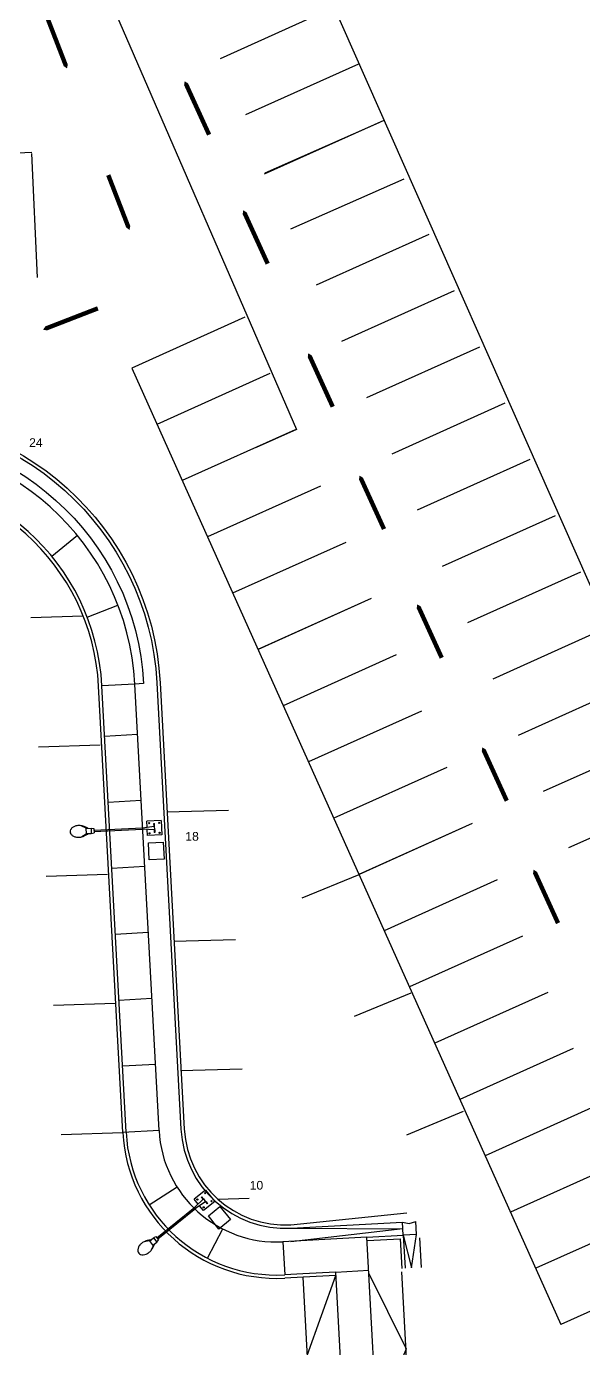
# Model space of a CAD drawing. Header units: millimetres. Extents: x 793 to 3159, y 750 to 2095.
# Drawn here: x 1069.8 to 1095.1, y 1280.7 to 1340.8 of the extents above; entities that cross this region are included whole.
import ezdxf

# ---------------------------------------------------------------- set-up
doc = ezdxf.new("R2010")
doc.units = ezdxf.units.MM
doc.linetypes.add('CONTINUA', pattern=[0])
for name, color, linetype in [('A-CUNETAS', 3, 'Continuous'), ('A-GUARNICIONES', 1, 'Continuous'), ('A-MUROS', 4, 'Continuous'), ('A-PISOS-HATCH', 8, 'Continuous'), ('ESTACIONAMIENTO', 8, 'Continuous'), ('XR', 1, 'Continuous')]:
    doc.layers.add(name, color=color, linetype=linetype)
doc.styles.get("Standard").update_dxf_attribs({"font": 'arial.ttf'})

# ---------------------------------------------------------------- blocks, each defined once
blk = doc.blocks.new('lampara individual')
at = {"color": 3, "linetype": 'CONTINUA'}
for p, q in [((508438.69, 3227004.882, -26.736), (508438.733, 3227004.223, -26.736)), ((508438.031, 3227004.84, -26.736), (508438.073, 3227004.18, -26.736)), ((508438.301, 3227004.537, -26.736), (508438.178, 3227004.529, -26.736)), ((508438.179, 3227004.507, -26.736), (508438.178, 3227004.529, -26.736)), ((508438.302, 3227004.515, -26.736), (508438.179, 3227004.507, -26.736)), ((508438.302, 3227004.526, -26.736), (508438.462, 3227004.536, -26.736)), ((508438.383, 3227003.993, -26.736), (508438.302, 3227004.526, -26.736)), ((508438.462, 3227004.536, -26.736), (508438.449, 3227003.997, -26.736)), ((508438.461, 3227004.547, -26.736), (508438.584, 3227004.555, -26.736)), ((508438.462, 3227004.525, -26.736), (508438.585, 3227004.533, -26.736)), ((508438.584, 3227004.555, -26.736), (508438.585, 3227004.533, -26.736)), ((508438.352, 3227004.198, -26.736), (508438.073, 3227004.18, -26.736)), ((508438.526, 3227001.785, -26.736), (508438.383, 3227003.993, -26.736)), ((508438.592, 3227001.789, -26.736), (508438.449, 3227003.997, -26.736)), ((508438.733, 3227004.223, -26.736), (508438.454, 3227004.205, -26.736)), ((508438.342, 3227001.214, -26.736), (508438.435, 3227001.421, -26.736)), ((508438.431, 3227001.487, -26.736), (508438.363, 3227001.298, -26.736)), ((508438.431, 3227001.487, -26.736), (508438.461, 3227001.489, -26.736)), ((508438.435, 3227001.421, -26.736), (508438.431, 3227001.487, -26.736)), ((508438.435, 3227001.421, -26.736), (508438.729, 3227001.44, -26.736)), ((508438.45, 3227001.654, -26.736), (508438.464, 3227001.781, -26.736)), ((508438.45, 3227001.654, -26.736), (508438.684, 3227001.669, -26.736)), ((508438.465, 3227001.423, -26.736), (508438.45, 3227001.654, -26.736)), ((508438.464, 3227001.781, -26.736), (508438.654, 3227001.794, -26.736)), ((508438.684, 3227001.669, -26.736), (508438.654, 3227001.794, -26.736)), ((508438.699, 3227001.439, -26.736), (508438.684, 3227001.669, -26.736)), ((508438.695, 3227001.504, -26.736), (508438.725, 3227001.506, -26.736)), ((508438.729, 3227001.44, -26.736), (508438.725, 3227001.506, -26.736)), ((508438.725, 3227001.506, -26.736), (508438.816, 3227001.327, -26.736)), ((508438.729, 3227001.44, -26.736), (508438.848, 3227001.247, -26.736))]:
    blk.add_line(p, q, dxfattribs=at)
at = {"color": 3, "linetype": 'CONTINUA', "elevation": -26.736}
for points in [[(508438.363, 3227001.298, 0.033777), (508438.348, 3227001.243, 0.068356), (508438.336, 3227001.085, 0.068356), (508438.368, 3227000.929, 0.080525), (508438.432, 3227000.811, 0.107063), (508438.531, 3227000.728, 0.138314), (508438.629, 3227000.707, 0.138314)], [(508438.629, 3227000.707, 0.138314), (508438.723, 3227000.74, 0.107063), (508438.81, 3227000.835, 0.080525), (508438.859, 3227000.961, 0.068356), (508438.87, 3227001.119, 0.068356), (508438.838, 3227001.275, 0.033777), (508438.816, 3227001.327, 0.107063)]]:
    blk.add_lwpolyline(points, format="xyb", dxfattribs=at)
at = {"color": 3, "linetype": 'CONTINUA'}
for centre in [(508438.139, 3227004.745, -26.736), (508438.168, 3227004.288, -26.736), (508438.595, 3227004.774, -26.736), (508438.625, 3227004.318, -26.736)]:
    blk.add_circle(centre, 0.0263, dxfattribs=at)
at = {"layer": 'XR', "color": 3}
blk.add_line((508438.031, 3227004.84, -26.736), (508438.69, 3227004.882, -26.736), dxfattribs=at)
blk.add_lwpolyline([(508439.016, 3227004.946), (508439.782, 3227004.997), (508439.827, 3227004.323), (508439.061, 3227004.272)], close=True, dxfattribs=at)

msp = doc.modelspace()

# ---------------------------------------------------------------- linework, layer by layer
at = {"layer": 'A-CUNETAS'}
for p, q in [((1075.89857, 1310.97467), (1076.9954, 1290.70432)), ((1081.83723, 1286.35958), (1087.1112, 1286.90249)), ((1087.77429, 1284.42755), (1087.70135, 1285.77558))]:
    msp.add_line(p, q, dxfattribs=at)
for points in [[(974.78868, 1290.35187), (971.21453, 1295.00412, -0.60345536), (982.11425, 1318.71869), (1062.42566, 1323.06437, -0.41421356), (1075.89857, 1310.97467)], [(974.90763, 1290.44326), (971.33348, 1295.09551, -0.60345536), (982.12235, 1318.56891), (1062.43377, 1322.91459, -0.41421356), (1075.74879, 1310.96656)], [(1075.74879, 1310.96656), (1076.84562, 1290.69622, 0.41421356), (1081.84533, 1286.2098), (1086.91192, 1286.48396), (1087.21582, 1286.4199), (1087.51104, 1286.51638), (1087.51104, 1286.51638)]]:
    msp.add_lwpolyline(points, format="xyb", dxfattribs=at)
for points in [[(1086.94434, 1285.88483), (1086.91192, 1286.48396)], [(1087.54346, 1285.91725), (1087.51104, 1286.51638)], [(1085.29675, 1285.79568), (1086.94434, 1285.88483), (1087.02538, 1284.38703)], [(1085.30485, 1285.6459), (1086.80266, 1285.72695), (1086.8756, 1284.37892)], [(1087.54346, 1285.91725), (1086.94434, 1285.88483)]]:
    msp.add_lwpolyline(points, dxfattribs=at)
at = {"layer": 'A-CUNETAS', "color": 8}
for points in [[(1081.84533, 1286.2098), (1086.92813, 1286.1844), (1081.84223, 1285.58906)], [(1086.94434, 1285.88483), (1087.32495, 1284.40323), (1087.54346, 1285.91725)]]:
    msp.add_lwpolyline(points, dxfattribs=at)
at = {"layer": 'A-CUNETAS'}
msp.add_arc((1081.58868, 1290.95286), 4.6, 183.0972752, 273.0972752, dxfattribs=at)
at = {"layer": 'A-GUARNICIONES', "color": 1}
for p, q in [((1074.19949, 1290.55303), (1073.10266, 1310.82338)), ((1074.34927, 1290.56114), (1073.25244, 1310.83148)), ((1075.84708, 1290.64218), (1074.75025, 1310.91253))]:
    msp.add_line(p, q, dxfattribs=at)
for points in [[(1085.85327, 1275.51073), (1085.29675, 1285.79568), (1081.47824, 1285.58906)], [(1082.38218, 1284.13578), (1081.55938, 1284.09126)], [(1082.39028, 1283.986), (1081.56749, 1283.94148)], [(1083.87999, 1284.21683), (1082.38218, 1284.13578)], [(1083.88809, 1284.06705), (1082.39028, 1283.986)], [(1082.7685, 1276.99622), (1082.39028, 1283.986)], [(1084.2501, 1277.37683), (1082.5829, 1280.42626), (1083.88809, 1284.06705)], [(1084.27441, 1276.92749), (1083.87999, 1284.21683)], [(1085.3859, 1284.14809), (1087.07282, 1280.73425), (1085.74791, 1277.45788)], [(1087.26193, 1277.23937), (1086.88371, 1284.22914)]]:
    msp.add_lwpolyline(points, dxfattribs=at)
for centre, radius, start, end in [((1063.11727, 1310.28307), 11.65, 3.0972752, 93.0972752), ((1063.11727, 1310.28307), 10.15, 3.0972752, 93.0972752), ((1063.11727, 1310.28307), 10, 3.0972752, 93.0972752), ((1081.18927, 1290.93125), 7, 183.0972752, 273.0972752), ((1081.18927, 1290.93125), 6.85, 183.0972752, 273.0972752), ((1081.18927, 1290.93125), 5.35, 183.0972752, 273.0972752)]:
    msp.add_arc(centre, radius, start, end, dxfattribs=at)
at = {"layer": 'A-MUROS'}
msp.add_lwpolyline([(1075.14966, 1310.93414), (1074.75025, 1310.91253, 0.41421356), (1062.4878, 1321.91605), (989.81507, 1317.9837), (989.79346, 1318.38312), (1062.46619, 1322.31546, -0.41421356)], format="xyb", close=True, dxfattribs=at)
at = {"layer": 'A-PISOS-HATCH'}
for p, q in [((1083.76278, 1341.61037, 281.53161), (1078.62448, 1339.30257, 281.58421)), ((1084.90997, 1339.05616, 281.53161), (1079.77095, 1336.74804, 281.58421)), ((1086.05715, 1336.50196, 281.53161), (1080.62959, 1334.06424, 281.58717)), ((1088.11399, 1331.32114, 281.53125), (1082.98783, 1329.01879, 281.58372)), ((1089.26117, 1328.76693, 281.53125), (1084.1343, 1326.46427, 281.58373)), ((1079.74253, 1327.56121, 281.61694), (1074.6078, 1325.25501, 281.66949)), ((1090.40836, 1326.21273, 281.53125), (1085.28078, 1323.90974, 281.58373)), ((1080.88971, 1325.007, 281.61694), (1075.75428, 1322.70049, 281.6695)), ((1091.55555, 1323.65852, 281.53125), (1086.42725, 1321.35522, 281.58374)), ((1082.03834, 1322.45344, 281.61692), (1076.90075, 1320.14597, 281.66951)), ((1092.70273, 1321.10432, 281.53125), (1087.57373, 1318.80069, 281.58375)), ((1083.18553, 1319.89924, 281.61692), (1078.04723, 1317.59144, 281.66951)), ((1093.84992, 1318.55011, 281.53125), (1088.7202, 1316.24617, 281.58375)), ((1084.33271, 1317.34503, 281.61692), (1079.1937, 1315.03692, 281.66952)), ((1094.99711, 1315.99591, 281.53125), (1089.86668, 1313.69164, 281.58376)), ((1085.4799, 1314.79083, 281.61692), (1080.34446, 1312.48432, 281.66948)), ((1085.4799, 1314.79083, 281.61692), (1080.34518, 1312.48464, 281.66948)), ((1096.14429, 1313.4417, 281.53125), (1091.01315, 1311.13712, 281.58377)), ((1086.62709, 1312.23662, 281.61692), (1081.49165, 1309.93011, 281.66948)), ((1097.29364, 1310.88847, 281.53123), (1092.15963, 1308.58259, 281.58378)), ((1087.77571, 1309.68307, 281.61691), (1082.63813, 1307.37559, 281.66949)), ((1098.44083, 1308.33426, 281.53123), (1093.3061, 1306.02807, 281.58378)), ((1088.9229, 1307.12886, 281.61691), (1083.7846, 1304.82106, 281.6695)), ((1099.58801, 1305.78006, 281.53123), (1094.45258, 1303.47355, 281.58379)), ((1090.07009, 1304.57466, 281.61691), (1084.93108, 1302.26654, 281.66951)), ((1090.07009, 1304.57466, 281.61691), (1084.93536, 1302.26846, 281.66946)), ((1091.21727, 1302.02045, 281.61691), (1086.08184, 1299.71394, 281.66947)), ((1092.3659, 1299.46689, 281.61689), (1087.22831, 1297.15942, 281.66948)), ((1093.51309, 1296.91269, 281.61689), (1088.37479, 1294.60489, 281.66948)), ((1094.66028, 1294.35848, 281.61689), (1089.52126, 1292.05037, 281.66949)), ((1094.66028, 1294.35848, 281.61689), (1089.52269, 1292.05101, 281.66948)), ((1095.80746, 1291.80428, 281.61689), (1090.66916, 1289.49648, 281.66948)), ((1096.95465, 1289.25007, 281.61689), (1091.81564, 1286.94196, 281.66949)), ((1096.95465, 1289.25007, 281.61689), (1091.81635, 1286.94228, 281.66948)), ((1098.10184, 1286.69587, 281.61689), (1092.96282, 1284.38775, 281.66949)), ((1098.10184, 1286.69587, 281.61689), (1092.96425, 1284.38839, 281.66948)), ((1081.47834, 1285.58907), (1081.55938, 1284.09126)), ((1083.87999, 1284.21683), (1085.37779, 1284.29787)), ((1099.24902, 1284.14167, 281.61689), (1094.11072, 1281.83387, 281.66948))]:
    msp.add_line(p, q, dxfattribs=at)
for points in [[(1072.13744, 1317.65592), (1070.97604, 1316.70662)], [(1072.58167, 1313.95016), (1073.98035, 1314.4921)], [(1074.75025, 1310.91253), (1073.25244, 1310.83148)], [(1074.87452, 1308.61589), (1073.37671, 1308.53484)], [(1075.03661, 1305.62027), (1073.5388, 1305.53923)], [(1075.19871, 1302.62466), (1073.7009, 1302.54361)], [(1075.3608, 1299.62904), (1073.86299, 1299.54799)], [(1075.5229, 1296.63342), (1074.02509, 1296.55237)], [(1075.68499, 1293.6378), (1074.18718, 1293.55676)], [(1075.84708, 1290.64218), (1074.19949, 1290.55303)], [(1076.67295, 1288.06326), (1075.40669, 1287.25916)], [(1078.05352, 1284.84113), (1078.74018, 1286.17473)]]:
    msp.add_lwpolyline(points, dxfattribs=at)
at = {"layer": 'Defpoints'}
for p, q in [((1111.02223, 1280.2211, 281.53161), (1052.29719, 1412.75288, 293.251)), ((1073.17374, 1342.99334, 281.61651), (1082.08816, 1322.47582, 281.61641)), ((1070.06492, 1335.04526, 296.38253), (988.94671, 1331.40165, 296.38248)), ((1074.6078, 1325.25501, 281.66949), (1094.11001, 1281.83355, 281.66949)), ((1082.08816, 1322.47582, 281.61641), (1080.26381, 1321.65644, 281.63508)), ((1070.02565, 1313.92804, 0.22015), (1072.39013, 1314.00709, 0.2196)), ((1070.36928, 1308.06089, 0.16528), (1073.1686, 1308.15448, 0.16462)), ((1070.36928, 1308.06089, 0.16528), (1073.1686, 1308.15448, 0.16462)), ((1076.20818, 1305.10562, -0.05487), (1079.00799, 1305.18299, -0.05553)), ((1070.71291, 1302.19374, 0.11041), (1073.51223, 1302.28733, 0.10975)), ((1070.71291, 1302.19374, 0.11041), (1073.51223, 1302.28733, 0.10975)), ((1082.34534, 1301.20135, 281.67012), (1084.9344, 1302.26986, 281.66946)), ((1076.51779, 1299.23658, -0.10975), (1079.3176, 1299.31394, -0.11041)), ((1084.72297, 1295.82656, 281.61524), (1087.31203, 1296.89507, 281.61459)), ((1071.05655, 1296.32659, 0.05553), (1073.85586, 1296.42018, 0.05487)), ((1071.05655, 1296.32659, 0.05553), (1073.85586, 1296.42018, 0.05487)), ((1076.8274, 1293.36754, -0.16462), (1079.62721, 1293.4449, -0.16528)), ((1087.1006, 1290.45176, 281.56037), (1089.68965, 1291.52027, 281.55971)), ((1071.40018, 1290.45944, 0.00066), (1074.19949, 1290.55303)), ((1071.40018, 1290.45944, 0.00066), (1074.19949, 1290.55303)), ((1078.51306, 1287.53226), (1079.93682, 1287.57586, -0.22015))]:
    msp.add_line(p, q, dxfattribs=at)
at = {"layer": 'ESTACIONAMIENTO'}
for p, q in [((1085.83722, 1336.38994, 281.53125), (1080.64821, 1334.10688, 281.58418)), ((1070.31924, 1329.37454, 296.32953), (1070.06667, 1335.00635, 296.38217)), ((1086.96484, 1333.82704, 281.53125), (1081.82195, 1331.56427, 281.58371))]:
    msp.add_line(p, q, dxfattribs=at)
for points in [[(1070.70007, 1341.34894, 0.2, 0.2, 0), (1071.52352, 1339.22328, 0.5, 0, 0), (1071.66592, 1338.85883, 0, 0, 0)], [(1078.12283, 1335.85227, 0.2, 0.2, 0), (1077.17587, 1337.92585, 0.5, 0, 0), (1077.0123, 1338.2813, 0, 0, 0)], [(1073.5412, 1334.0192, 0.2, 0.2, 0), (1074.36465, 1331.89355, 0.5, 0, 0), (1074.50705, 1331.52909, 0, 0, 0)], [(1080.78476, 1329.99621, 0.2, 0.2, 0), (1079.83779, 1332.06979, 0.5, 0, 0), (1079.67422, 1332.42524, 0, 0, 0)], [(1073.06759, 1327.96841, 0.2, 0.2, 0), (1070.94193, 1327.14496, 0.5, 0, 0), (1070.57748, 1327.00256, 0, 0, 0)], [(1083.74056, 1323.5023, 0.2, 0.2, 0), (1082.7936, 1325.57588, 0.5, 0, 0), (1082.63003, 1325.93133, 0, 0, 0)], [(1086.0706, 1317.94753, 0.2, 0.2, 0), (1085.12364, 1320.02112, 0.5, 0, 0), (1084.96006, 1320.37657, 0, 0, 0)], [(1088.69262, 1312.10511, 0.2, 0.2, 0), (1087.74566, 1314.17869, 0.5, 0, 0), (1087.58208, 1314.53414, 0, 0, 0)], [(1091.64843, 1305.6112, 0.2, 0.2, 0), (1090.70147, 1307.68478, 0.5, 0, 0), (1090.53789, 1308.04023, 0, 0, 0)], [(1093.97847, 1300.05643, 0.2, 0.2, 0), (1093.0315, 1302.13002, 0.5, 0, 0), (1092.86793, 1302.48547, 0, 0, 0)]]:
    msp.add_lwpolyline(points, format="xyseb", dxfattribs=at)

# ---------------------------------------------------------------- block references
at = {"layer": 'XR'}
for p, rotation in [((-3215186.01224, 573780.43529), 268.8611465690495), ((-2932009.23784, -1437137.91741, 26.736), 305.0777200928314)]:
    msp.add_blockref('lampara individual', p, dxfattribs=dict(at, rotation=rotation))

# ---------------------------------------------------------------- texts
at = {"layer": 'XR', "color": 3, "char_height": 0.395911, "attachment_point": 1}
for s, insert in [('24', (1069.94423, 1322.07069, 26.736)), ('18', (1077.04167, 1304.19583, 26.736)), ('10', (1079.96632, 1288.35249))]:
    msp.add_mtext(s, dxfattribs=dict(at, insert=insert))

doc.saveas('drawing.dxf')
